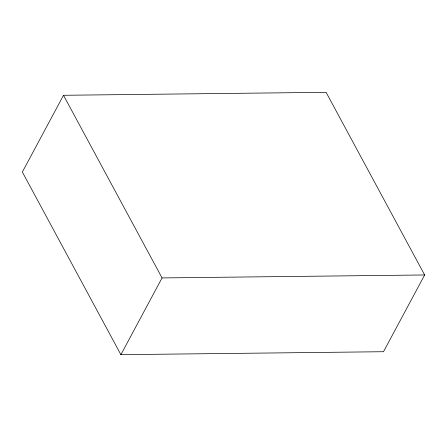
<?xml version="1.0" encoding="UTF-8"?>
<svg xmlns="http://www.w3.org/2000/svg" width="447" height="447" viewBox="0 0 447 447"><rect width="100%" height="100%" fill="white"/><g stroke="black" fill="none" stroke-linecap="round" stroke-linejoin="round"><path stroke-width="0.67" d="M63.502 95.284L22.35 172.034L120.902 354.678L383.498 351.716L424.65 274.966L326.098 92.322L63.502 95.284L162.054 277.928L120.902 354.678M162.054 277.928L424.65 274.966"/></g></svg>
